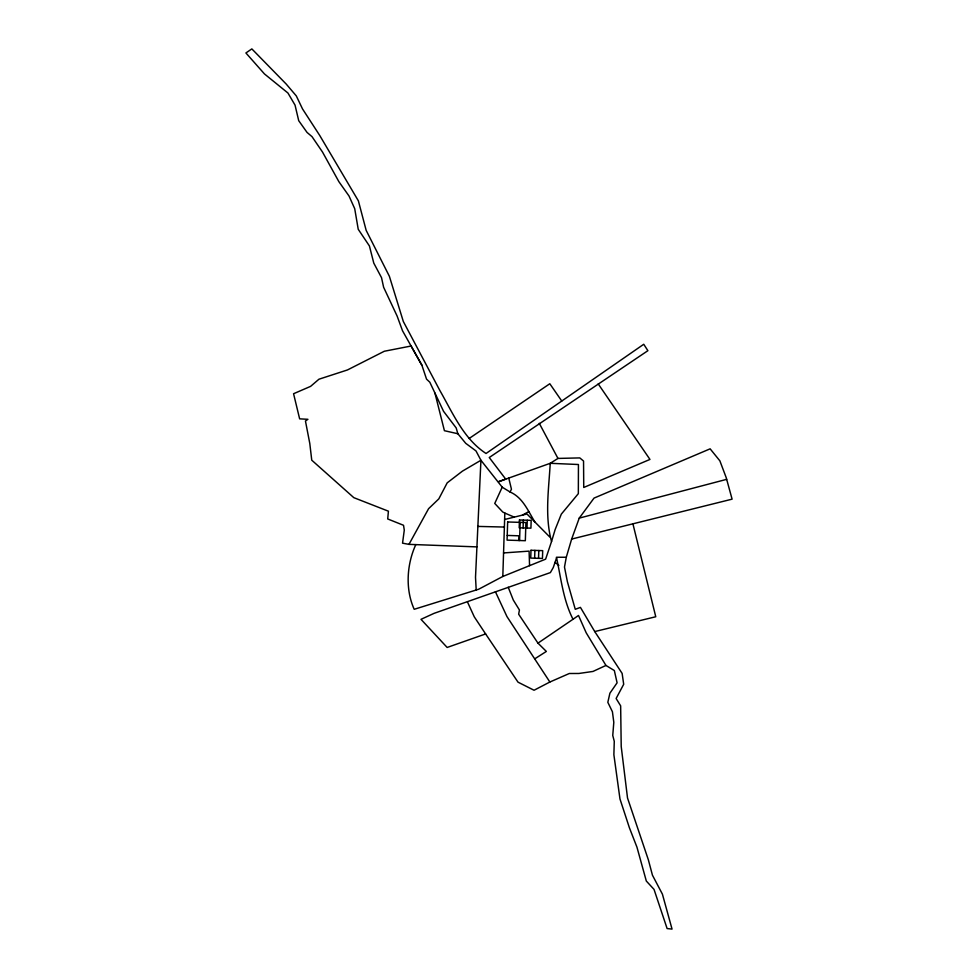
<?xml version="1.0" encoding="UTF-8"?>
<svg xmlns="http://www.w3.org/2000/svg" width="978" height="978" viewBox="0 0 978 978"><rect width="100%" height="100%" fill="white"/><g stroke="black" fill="none" stroke-linecap="round" stroke-linejoin="round"><path stroke-width="1.47" d="M571.653 539.061L732.094 499.159L726.214 477.667L719.869 460.834L710.138 448.829L594.037 498.095L579.245 518.12L571.653 539.061L566.286 557.252L556.433 557.252C561.03 577.974 563.096 599.844 573.01 619.27L537.961 643.145L518.658 614.208L519.428 609.991L513.291 600.027L508.23 587.265M415.809 544.624C406.714 564.416 405.173 589.355 414.207 609.294L478.621 589.257L502.814 576.47L504.819 513.071L502.741 512.007L494.746 503.438L502.203 487.178L480.931 460.271L475.993 450.931L465.724 443.315L457.863 433.743L456.176 427.912L443.547 411.31L429.819 382.215L426.542 379.146L421.885 365.21L411.09 346.016L384.33 351.249L347.459 369.953L318.962 379.207L310.588 386.371L293.571 393.731L299.635 418.841L307.911 419.317L305.454 421.017L309.794 443.486L311.75 460.186L353.828 497.668L388.413 511.188L387.716 518.963L403.535 525.284L404.281 530.125L402.545 543.169L408.963 544.367L476.873 546.885M518.792 540.492L518.939 535.81L507.227 535.431M519.575 540.528L520.162 522.374M523.108 527.912L523.352 520.1M527.008 528.034L527.264 520.235M534.636 558.206L534.893 550.394M538.536 558.34L538.792 550.528M502.814 576.47L545.626 559.159L551.543 541.494C544.612 516.372 548.768 489.367 550.235 463.303L557.961 458.425L579.783 457.912L583.548 461.029L583.744 487.472L649.954 459.428L598.218 383.914M566.286 557.252L564.489 567.069L567.411 581.8L575.272 609.306L580.431 607.387L594.746 631.568L622.13 673.414L623.695 684.282L616.116 698.5L620.651 705.847L621.213 746.532L627.521 798.011L648.353 859.809L652.448 875.2L662.412 894.149L672.045 929.1L667.106 928.55L654.025 889.393L646.324 881.056L636.959 847.192L629.404 827.779L619.979 798.989L613.878 754.723L614.27 741.312L612.754 735.444L613.805 722.314L612.424 711.764L607.827 702.314L609.905 693.219L617.094 682.815L614.343 670.541L605.957 665.443L586.177 632.766L578.499 615.468L573.01 619.27M551.543 541.494L555.174 529.477L561.323 514.135L578.34 493.645L578.438 464.513L550.235 463.303L498.401 481.751L505.712 479.134L489.257 457.521L647.888 350.686L643.744 344.268L486.042 453.486C463.694 438.939 452.716 412.936 439.892 390.552L403.327 321.505L389.378 276.285L366.163 230.368L358.388 200.869L319.72 135.453L302.532 108.949L296.297 95.905L286.199 84.047L251.847 48.9L245.906 52.959L264.451 73.925L287.948 93.02L295.038 105.111L298.718 120.697L307.043 132.421L311.994 136.627L322.495 152.018L338.865 181.651L349.012 195.991L354.708 208.669L358.229 229.28L369.415 245.955L373.792 263.131L381.518 277.654L383.62 287.263L397.117 316.053L402.545 330.821L421.885 365.21M556.592 557.802L553.279 567.509L550.382 572.595L434.085 613.34L420.992 619.331L447.154 647.46L485.626 633.94L518.022 682.167L534.061 690.248L549.868 682.021L569.318 673.5L578.866 673.475L592.986 671.446L605.957 665.443M534.856 521.946C528.047 510.907 522.753 497.447 510.015 491.971L511.457 489.257L508.756 478.059M408.963 544.367L428.584 508.694L438.804 498.89L447.19 482.851L462.447 471.127L480.931 460.271L475.516 577.301L476.2 590.027M469.159 438.474L549.807 383.743L561.775 401.029M534.978 658.695L546.347 651.434L537.961 643.145M522.46 515.1L528.707 511.628M579.245 518.12L726.666 479.342M504.611 519.501L526.971 513.988L549.734 536.959M594.746 631.568L655.761 616.751L632.913 523.817M503.536 552.937L529.098 551.127L529.563 565.663M477.802 526.409L504.367 527.044M457.863 433.743L444.415 430.699L434.941 393.058M504.819 513.071L514.232 517.13M502.203 487.178L510.015 491.971M555.027 562.374L558.866 565.418M485.626 633.94L474.269 616.825L467.496 602.008M549.868 682.021L506.959 616.58L495.406 591.727M539.281 423.327L557.961 458.425M507.655 521.971L507.069 540.125L525.333 540.712L525.919 522.558L507.655 521.971M519.452 519.978L519.196 527.79L530.92 528.169L531.164 520.357L519.452 519.978M530.981 550.272L530.736 558.083L542.448 558.462L542.704 550.651L530.981 550.272"/></g></svg>
